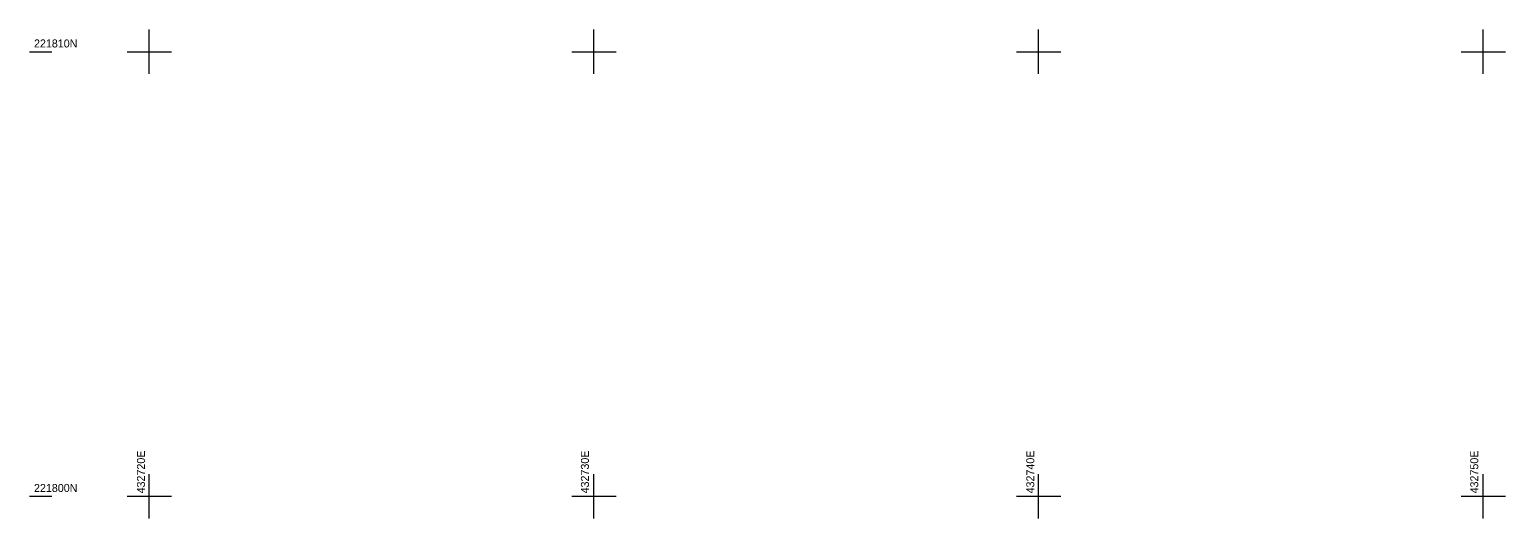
# Model space of a CAD drawing. Header units: millimetres. Extents: x -41320 to 158831, y -39180 to 41963.
# Drawn here: x -41320 to -8128, y -39180 to -28180 of the extents above; entities that cross this region are included whole.
import ezdxf

# ---------------------------------------------------------------- set-up
doc = ezdxf.new("R2010")
doc.units = ezdxf.units.MM
doc.layers.add('SV___GRID', color=7, linetype='Continuous', true_color=0xffffff)

msp = doc.modelspace()

# ---------------------------------------------------------------- linework, layer by layer
at = {"layer": 'SV___GRID', "color": 1, "linetype": 'Continuous', "ltscale": 200}
for p, q in [((-38628, -29180), (-38628, -28180)), ((-28628, -29180), (-28628, -28180)), ((-18628, -29180), (-18628, -28180)), ((-8628, -29180), (-8628, -28180)), ((-41320, -28680), (-40820, -28680)), ((-39128, -28680), (-38128, -28680)), ((-29128, -28680), (-28128, -28680)), ((-19128, -28680), (-18128, -28680)), ((-9128, -28680), (-8128, -28680)), ((-38628, -39180), (-38628, -38180)), ((-28628, -39180), (-28628, -38180)), ((-18628, -39180), (-18628, -38180)), ((-8628, -39180), (-8628, -38180)), ((-41320, -38680), (-40820, -38680)), ((-39128, -38680), (-38128, -38680)), ((-29128, -38680), (-28128, -38680)), ((-19128, -38680), (-18128, -38680)), ((-9128, -38680), (-8128, -38680))]:
    msp.add_line(p, q, dxfattribs=at)

# ---------------------------------------------------------------- texts
for s, p in [('221810N', (-41220, -28584)), ('221800N', (-41220, -38584))]:
    msp.add_text(s, height=180, dxfattribs=at).set_placement(p)
for s, p in [('432720E', (-38724, -38616)), ('432730E', (-28740, -38616)), ('432740E', (-18724, -38616)), ('432750E', (-8740, -38616))]:
    msp.add_text(s, height=180, rotation=90, dxfattribs=at).set_placement(p)

doc.saveas('drawing.dxf')
